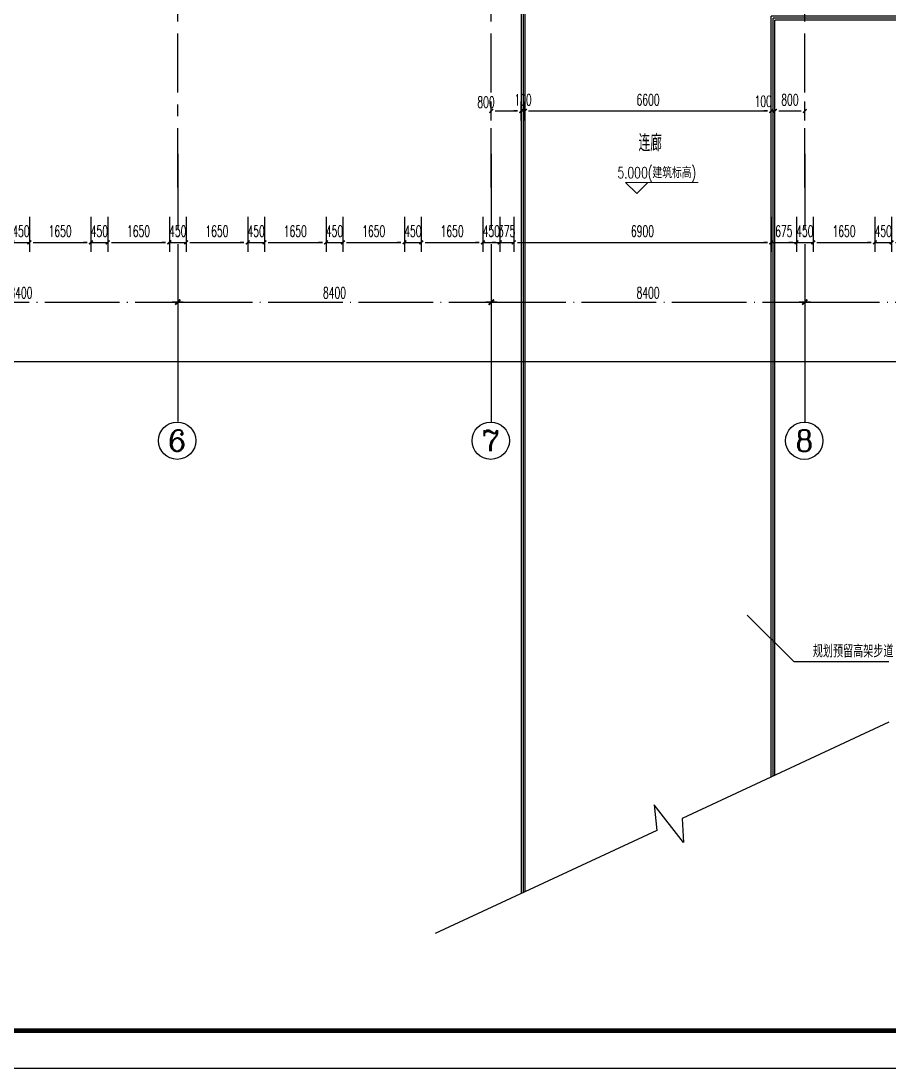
# Model space of a CAD drawing. Extents: x 824790 to 973415, y 4290613 to 4374713.
# Drawn here: x 864510 to 887766, y 4290613 to 4318671 of the extents above; entities that cross this region are included whole.
import ezdxf
from ezdxf.enums import TextEntityAlignment as Align

# ---------------------------------------------------------------- set-up
doc = ezdxf.new("R2010")
doc.units = 0
doc.header["$LTSCALE"] = 1000
doc.header["$MEASUREMENT"] = 0
for name, pattern in [('ACAD_ISO08W100', [36, 24, -3, 6, -3]), ('CENTER', [50.8, 31.75, -6.35, 6.35, -6.35]), ('DASHED', [0.75, 0.5, -0.25]), ('DOTE', [2.42, 2, -0.2, 0.02, -0.2])]:
    doc.linetypes.add(name, pattern=pattern)
doc.layers.get('0').update_dxf_attribs({"color": 255, "linetype": 'CONTINUOUS'})
for name, color, linetype in [('A-AXIS', 3, 'CONTINUOUS'), ('A-AXIS-TEXT', 7, 'CONTINUOUS'), ('A-DIM', 201, 'CONTINUOUS'), ('A-DOTE', 8, 'ACAD_ISO08W100'), ('A-LINE', 254, 'CONTINUOUS'), ('A-NOTE', 150, 'CONTINUOUS'), ('A-TEXT-CN', 31, 'CONTINUOUS'), ('A_DIM_EX1', 171, 'CONTINUOUS'), ('AXIS_TEXT', 7, 'CONTINUOUS'), ('DOTE', 17, 'DOTE'), ('fa-1', 163, 'CONTINUOUS'), ('PUB_TEXT', 7, 'CONTINUOUS'), ('交通流线', 40, 'DASHED'), ('图框', 7, 'CONTINUOUS')]:
    doc.layers.add(name, color=color, linetype=linetype)
doc.layers.add('A_LEVEL', color=135, linetype='CONTINUOUS', lineweight=0)
doc.styles.add('_TCH_DIM', font='SIMPLEX', dxfattribs={"bigfont": 'GBCBIG'})
doc.styles.add('COMPLEX', font='COMPLEX')
doc.styles.add('DIM_FONT', font='SIMPLEX.shx', dxfattribs={"width": 0.6, "bigfont": 'GBCBIG.shx'})
doc.styles.add('MEN', font='tjromans.shx', dxfattribs={"width": 0.7, "bigfont": 'tjhztxt.shx'})
doc.styles.add('PRC-S', font='TJROMANS.shx', dxfattribs={"width": 0.7, "bigfont": 'hztxt.shx'})
doc.dimstyles.new('DIM100', dxfattribs={"dimscale": 100, "dimtxt": 3, "dimasz": 0.01, "dimexe": 1, "dimexo": 1, "dimgap": 1, "dimtad": 1, "dimdec": 0, "dimzin": 0, "dimdsep": 46, "dimtxsty": 'DIM_FONT', "dimblk1": 'h-_DIMX', "dimblk2": 'h-_DIMX', "dimsah": 1, "dimcen": 0.01, "dimclrd": 256, "dimclre": 256, "dimclrt": 7, "dimadec": 3, "dimazin": 0, "dimtfac": 1, "dimtdec": 0, "dimtix": 1, "dimtmove": 2, "dimatfit": 3, "dimldrblk": 'h-_DIMX', "dimfxl": 0, "dimtolj": 1, "dimtzin": 5, "dimarcsym": 0})
doc.dimstyles.new('DIMN', dxfattribs={"dimtxt": 300, "dimasz": 100, "dimexe": 250, "dimexo": 300, "dimgap": 150, "dimtad": 1, "dimdec": 0, "dimzin": 0, "dimdsep": 46, "dimtxsty": 'DIM_FONT', "dimblk": 'h-_ArchTick', "dimcen": 0.09, "dimclrt": 7, "dimazin": 2, "dimtfac": 1, "dimtdec": 0, "dimtix": 1, "dimtmove": 2, "dimatfit": 3, "dimfxl": 0, "dimtolj": 1, "dimtzin": 0, "dimarcsym": 0})

# ---------------------------------------------------------------- blocks, each defined once
blk = doc.blocks.new('h-_DIMX')
blk.add_line((-150, 0), (150, 0))
at = {"const_width": 50}
blk.add_lwpolyline([(-70, -70), (70, 70)], dxfattribs=at)
blk = doc.blocks.new('*D74')
at = {"layer": 'A-AXIS', "lineweight": -2, "transparency": 16777216}
for p, q in [((-2600529, -1783515), (-2600529, -1788988)), ((-2487529, -1783515), (-2487529, -1788988)), ((-2487530, -1788888), (-2600528, -1788888))]:
    blk.add_line(p, q, dxfattribs=at)
at = {"layer": 'A-AXIS', "lineweight": -2, "transparency": 16777216, "rotation": 180}
blk.add_blockref('h-_DIMX', (-2600529, -1788888), dxfattribs=at)
at = {"layer": 'A-AXIS', "lineweight": -2, "transparency": 16777216}
blk.add_blockref('h-_DIMX', (-2487529, -1788888), dxfattribs=at)
at = {"layer": 'A-AXIS', "color": 7, "transparency": 16777216, "insert": (-2544029, -1788638), "char_height": 300, "attachment_point": 5, "style": 'DIM_FONT'}
blk.add_mtext('\\A1;113000', dxfattribs=at)
blk = doc.blocks.new('h-_AXISO')
blk.add_circle((0, 0), 0.5)
at = {"layer": 'A-AXIS-TEXT', "style": 'COMPLEX', "width": 1.041667}
blk.add_attdef('A', text='', height=0.56, dxfattribs=at).set_placement((-0.25, -0.28), (0.25, -0.28), align=Align.FIT)
blk = doc.blocks.new('h-轴号横')
at = {"layer": 'DOTE', "linetype": 'ACAD_ISO08W100'}
for p, q in [((-2571761, -1921498), (-2571761, -1925248)), ((-2563361, -1921498), (-2563361, -1925249)), ((-2554961, -1921498), (-2554961, -1925251))]:
    blk.add_line(p, q, dxfattribs=at)
at = {"layer": 'A-AXIS'}
ref = blk.add_blockref('h-_AXISO', (-2571776, -1925758), dxfattribs=dict(at, xscale=1000, yscale=1000, zscale=1000, rotation=180))
ref.add_attrib('A', '6', dxfattribs={"layer": 'AXIS_TEXT', "height": 560, "style": 'COMPLEX', "width": 1.339286}).set_placement((-2572026, -1926038), (-2571526, -1926038), align=Align.FIT)
ref = blk.add_blockref('h-_AXISO', (-2563376, -1925758), dxfattribs=dict(at, xscale=1000, yscale=1000, zscale=1000, rotation=180))
ref.add_attrib('A', '7', dxfattribs={"layer": 'AXIS_TEXT', "height": 560, "style": 'COMPLEX', "width": 1.339286}).set_placement((-2563626, -1926038), (-2563126, -1926038), align=Align.FIT)
ref = blk.add_blockref('h-_AXISO', (-2554976, -1925760), dxfattribs=dict(at, xscale=1000, yscale=1000, zscale=1000, rotation=180))
ref.add_attrib('A', '8', dxfattribs={"layer": 'AXIS_TEXT', "height": 560, "style": 'COMPLEX', "width": 1.339286}).set_placement((-2555226, -1926040), (-2554726, -1926040), align=Align.FIT)
blk = doc.blocks.new('h-1')
at = {"layer": '图框'}
blk.add_line((675.75, -441.7), (2162, -441.7), dxfattribs=at)
at = {"layer": '图框', "const_width": 1.2}
blk.add_lwpolyline([(2152, -431.7), (2152, 389.3), (700.75, 389.3), (700.75, -431.7)], close=True, dxfattribs=at)
blk = doc.blocks.new('h-srgr')
at = {"layer": 'A-LINE', "color": 1}
for p, q in [((576511, 4320795), (576511, 4295286)), ((602311, 4320295), (583311, 4320295)), ((602311, 4318695), (583311, 4318695))]:
    blk.add_line(p, q, dxfattribs=at)
at = {"layer": 'A-LINE', "color": 1, "extrusion": (0, 0, -1)}
for p, q in [((583311, 4320295), (583311, 4320795)), ((583311, 4298457), (583311, 4318695))]:
    blk.add_line(p, q, dxfattribs=at)
at = {"layer": 'A-LINE'}
blk.add_lwpolyline([(586359, 4299878), (580821, 4297296), (580857, 4296653), (580078, 4297663), (580148, 4296982), (574211, 4294214)], dxfattribs=at)
at = {"layer": 'fa-1'}
for p, q in [((576561, 4320795), (576561, 4295310)), ((576611, 4320795), (576611, 4295333)), ((602311, 4320195), (583211, 4320195)), ((602311, 4320245), (583261, 4320245)), ((602311, 4318795), (583211, 4318795)), ((602311, 4318745), (583261, 4318745))]:
    blk.add_line(p, q, dxfattribs=at)
at = {"layer": 'fa-1', "extrusion": (0, 0, -1)}
for p, q in [((583211, 4320195), (583211, 4320795)), ((583261, 4320245), (583261, 4320795)), ((583211, 4298410), (583211, 4318795)), ((583261, 4298434), (583261, 4318745))]:
    blk.add_line(p, q, dxfattribs=at)
blk = doc.blocks.new('h-_ArchTick')
at = {"color": 0, "linetype": 'ByBlock', "const_width": 0.4}
blk.add_lwpolyline([(-0.5, -0.5), (0.5, 0.5)], dxfattribs=at)
blk = doc.blocks.new('*D264')
at = {"layer": 'A-DIM', "color": 0, "lineweight": -2, "transparency": 16777216}
for p, q in [((877335, 4313426), (877335, 4312487)), ((877710, 4313426), (877710, 4312487)), ((877235, 4312737), (877135, 4312737)), ((877335, 4312737), (877710, 4312737)), ((877810, 4312737), (877910, 4312737))]:
    blk.add_line(p, q, dxfattribs=at)
at = {"layer": 'A-DIM', "color": 0, "lineweight": -2, "transparency": 16777216, "xscale": 100, "yscale": 100, "zscale": 100}
blk.add_blockref('h-_ArchTick', (877335, 4312737), dxfattribs=at)
at = {"layer": 'A-DIM', "color": 0, "lineweight": -2, "transparency": 16777216, "xscale": 100, "yscale": 100, "zscale": 100, "rotation": 180}
blk.add_blockref('h-_ArchTick', (877710, 4312737), dxfattribs=at)
at = {"layer": 'A-DIM', "color": 7, "transparency": 16777216, "insert": (877522, 4313037), "char_height": 300, "attachment_point": 5, "style": 'DIM_FONT'}
blk.add_mtext('\\A1;375', dxfattribs=at)
blk = doc.blocks.new('*D265')
at = {"layer": 'A-DIM', "color": 0, "lineweight": -2, "transparency": 16777216}
for p, q in [((876885, 4313426), (876885, 4312487)), ((877335, 4313426), (877335, 4312487)), ((876785, 4312737), (876685, 4312737)), ((876885, 4312737), (877335, 4312737)), ((877435, 4312737), (877535, 4312737))]:
    blk.add_line(p, q, dxfattribs=at)
at = {"layer": 'A-DIM', "color": 0, "lineweight": -2, "transparency": 16777216, "xscale": 100, "yscale": 100, "zscale": 100}
blk.add_blockref('h-_ArchTick', (876885, 4312737), dxfattribs=at)
at = {"layer": 'A-DIM', "color": 0, "lineweight": -2, "transparency": 16777216, "xscale": 100, "yscale": 100, "zscale": 100, "rotation": 180}
blk.add_blockref('h-_ArchTick', (877335, 4312737), dxfattribs=at)
at = {"layer": 'A-DIM', "color": 7, "transparency": 16777216, "insert": (877110, 4313037), "char_height": 300, "attachment_point": 5, "style": 'DIM_FONT'}
blk.add_mtext('\\A1;450', dxfattribs=at)
blk = doc.blocks.new('*D266')
at = {"layer": 'A-DIM', "color": 0, "lineweight": -2, "transparency": 16777216}
for p, q in [((875235, 4313426), (875235, 4312487)), ((876885, 4313426), (876885, 4312487)), ((875335, 4312737), (876785, 4312737))]:
    blk.add_line(p, q, dxfattribs=at)
at = {"layer": 'A-DIM', "color": 0, "lineweight": -2, "transparency": 16777216, "xscale": 100, "yscale": 100, "zscale": 100, "rotation": 180}
blk.add_blockref('h-_ArchTick', (875235, 4312737), dxfattribs=at)
at = {"layer": 'A-DIM', "color": 0, "lineweight": -2, "transparency": 16777216, "xscale": 100, "yscale": 100, "zscale": 100}
blk.add_blockref('h-_ArchTick', (876885, 4312737), dxfattribs=at)
at = {"layer": 'A-DIM', "color": 7, "transparency": 16777216, "insert": (876060, 4313037), "char_height": 300, "attachment_point": 5, "style": 'DIM_FONT'}
blk.add_mtext('\\A1;1650', dxfattribs=at)
blk = doc.blocks.new('*D267')
at = {"layer": 'A-DIM', "color": 0, "lineweight": -2, "transparency": 16777216}
for p, q in [((874785, 4313426), (874785, 4312487)), ((875235, 4313426), (875235, 4312487)), ((874685, 4312737), (874585, 4312737)), ((874785, 4312737), (875235, 4312737)), ((875335, 4312737), (875435, 4312737))]:
    blk.add_line(p, q, dxfattribs=at)
at = {"layer": 'A-DIM', "color": 0, "lineweight": -2, "transparency": 16777216, "xscale": 100, "yscale": 100, "zscale": 100}
blk.add_blockref('h-_ArchTick', (874785, 4312737), dxfattribs=at)
at = {"layer": 'A-DIM', "color": 0, "lineweight": -2, "transparency": 16777216, "xscale": 100, "yscale": 100, "zscale": 100, "rotation": 180}
blk.add_blockref('h-_ArchTick', (875235, 4312737), dxfattribs=at)
at = {"layer": 'A-DIM', "color": 7, "transparency": 16777216, "insert": (875010, 4313037), "char_height": 300, "attachment_point": 5, "style": 'DIM_FONT'}
blk.add_mtext('\\A1;450', dxfattribs=at)
blk = doc.blocks.new('*D268')
at = {"layer": 'A-DIM', "color": 0, "lineweight": -2, "transparency": 16777216}
for p, q in [((873135, 4313426), (873135, 4312487)), ((874785, 4313426), (874785, 4312487)), ((873235, 4312737), (874685, 4312737))]:
    blk.add_line(p, q, dxfattribs=at)
at = {"layer": 'A-DIM', "color": 0, "lineweight": -2, "transparency": 16777216, "xscale": 100, "yscale": 100, "zscale": 100, "rotation": 180}
blk.add_blockref('h-_ArchTick', (873135, 4312737), dxfattribs=at)
at = {"layer": 'A-DIM', "color": 0, "lineweight": -2, "transparency": 16777216, "xscale": 100, "yscale": 100, "zscale": 100}
blk.add_blockref('h-_ArchTick', (874785, 4312737), dxfattribs=at)
at = {"layer": 'A-DIM', "color": 7, "transparency": 16777216, "insert": (873960, 4313037), "char_height": 300, "attachment_point": 5, "style": 'DIM_FONT'}
blk.add_mtext('\\A1;1650', dxfattribs=at)
blk = doc.blocks.new('*D269')
at = {"layer": 'A-DIM', "color": 0, "lineweight": -2, "transparency": 16777216}
for p, q in [((872685, 4313426), (872685, 4312487)), ((873135, 4313426), (873135, 4312487)), ((872585, 4312737), (872485, 4312737)), ((872685, 4312737), (873135, 4312737)), ((873235, 4312737), (873335, 4312737))]:
    blk.add_line(p, q, dxfattribs=at)
at = {"layer": 'A-DIM', "color": 0, "lineweight": -2, "transparency": 16777216, "xscale": 100, "yscale": 100, "zscale": 100}
blk.add_blockref('h-_ArchTick', (872685, 4312737), dxfattribs=at)
at = {"layer": 'A-DIM', "color": 0, "lineweight": -2, "transparency": 16777216, "xscale": 100, "yscale": 100, "zscale": 100, "rotation": 180}
blk.add_blockref('h-_ArchTick', (873135, 4312737), dxfattribs=at)
at = {"layer": 'A-DIM', "color": 7, "transparency": 16777216, "insert": (872910, 4313037), "char_height": 300, "attachment_point": 5, "style": 'DIM_FONT'}
blk.add_mtext('\\A1;450', dxfattribs=at)
blk = doc.blocks.new('*D270')
at = {"layer": 'A-DIM', "color": 0, "lineweight": -2, "transparency": 16777216}
for p, q in [((871035, 4313426), (871035, 4312487)), ((872685, 4313426), (872685, 4312487)), ((871135, 4312737), (872585, 4312737))]:
    blk.add_line(p, q, dxfattribs=at)
at = {"layer": 'A-DIM', "color": 0, "lineweight": -2, "transparency": 16777216, "xscale": 100, "yscale": 100, "zscale": 100, "rotation": 180}
blk.add_blockref('h-_ArchTick', (871035, 4312737), dxfattribs=at)
at = {"layer": 'A-DIM', "color": 0, "lineweight": -2, "transparency": 16777216, "xscale": 100, "yscale": 100, "zscale": 100}
blk.add_blockref('h-_ArchTick', (872685, 4312737), dxfattribs=at)
at = {"layer": 'A-DIM', "color": 7, "transparency": 16777216, "insert": (871860, 4313037), "char_height": 300, "attachment_point": 5, "style": 'DIM_FONT'}
blk.add_mtext('\\A1;1650', dxfattribs=at)
blk = doc.blocks.new('*D271')
at = {"layer": 'A-DIM', "color": 0, "lineweight": -2, "transparency": 16777216}
for p, q in [((870585, 4313426), (870585, 4312487)), ((871035, 4313426), (871035, 4312487)), ((870485, 4312737), (870385, 4312737)), ((870585, 4312737), (871035, 4312737)), ((871135, 4312737), (871235, 4312737))]:
    blk.add_line(p, q, dxfattribs=at)
at = {"layer": 'A-DIM', "color": 0, "lineweight": -2, "transparency": 16777216, "xscale": 100, "yscale": 100, "zscale": 100}
blk.add_blockref('h-_ArchTick', (870585, 4312737), dxfattribs=at)
at = {"layer": 'A-DIM', "color": 0, "lineweight": -2, "transparency": 16777216, "xscale": 100, "yscale": 100, "zscale": 100, "rotation": 180}
blk.add_blockref('h-_ArchTick', (871035, 4312737), dxfattribs=at)
at = {"layer": 'A-DIM', "color": 7, "transparency": 16777216, "insert": (870810, 4313037), "char_height": 300, "attachment_point": 5, "style": 'DIM_FONT'}
blk.add_mtext('\\A1;450', dxfattribs=at)
blk = doc.blocks.new('*D272')
at = {"layer": 'A-DIM', "color": 0, "lineweight": -2, "transparency": 16777216}
for p, q in [((868935, 4313426), (868935, 4312487)), ((870585, 4313426), (870585, 4312487)), ((869035, 4312737), (870485, 4312737))]:
    blk.add_line(p, q, dxfattribs=at)
at = {"layer": 'A-DIM', "color": 0, "lineweight": -2, "transparency": 16777216, "xscale": 100, "yscale": 100, "zscale": 100, "rotation": 180}
blk.add_blockref('h-_ArchTick', (868935, 4312737), dxfattribs=at)
at = {"layer": 'A-DIM', "color": 0, "lineweight": -2, "transparency": 16777216, "xscale": 100, "yscale": 100, "zscale": 100}
blk.add_blockref('h-_ArchTick', (870585, 4312737), dxfattribs=at)
at = {"layer": 'A-DIM', "color": 7, "transparency": 16777216, "insert": (869760, 4313037), "char_height": 300, "attachment_point": 5, "style": 'DIM_FONT'}
blk.add_mtext('\\A1;1650', dxfattribs=at)
blk = doc.blocks.new('*D273')
at = {"layer": 'A-DIM', "color": 0, "lineweight": -2, "transparency": 16777216}
for p, q in [((868485, 4313426), (868485, 4312487)), ((868935, 4313426), (868935, 4312487)), ((868385, 4312737), (868285, 4312737)), ((868485, 4312737), (868935, 4312737)), ((869035, 4312737), (869135, 4312737))]:
    blk.add_line(p, q, dxfattribs=at)
at = {"layer": 'A-DIM', "color": 0, "lineweight": -2, "transparency": 16777216, "xscale": 100, "yscale": 100, "zscale": 100}
blk.add_blockref('h-_ArchTick', (868485, 4312737), dxfattribs=at)
at = {"layer": 'A-DIM', "color": 0, "lineweight": -2, "transparency": 16777216, "xscale": 100, "yscale": 100, "zscale": 100, "rotation": 180}
blk.add_blockref('h-_ArchTick', (868935, 4312737), dxfattribs=at)
at = {"layer": 'A-DIM', "color": 7, "transparency": 16777216, "insert": (868710, 4313037), "char_height": 300, "attachment_point": 5, "style": 'DIM_FONT'}
blk.add_mtext('\\A1;450', dxfattribs=at)
blk = doc.blocks.new('*D274')
at = {"layer": 'A-DIM', "color": 0, "lineweight": -2, "transparency": 16777216}
for p, q in [((866835, 4313426), (866835, 4312487)), ((868485, 4313426), (868485, 4312487)), ((866935, 4312737), (868385, 4312737))]:
    blk.add_line(p, q, dxfattribs=at)
at = {"layer": 'A-DIM', "color": 0, "lineweight": -2, "transparency": 16777216, "xscale": 100, "yscale": 100, "zscale": 100, "rotation": 180}
blk.add_blockref('h-_ArchTick', (866835, 4312737), dxfattribs=at)
at = {"layer": 'A-DIM', "color": 0, "lineweight": -2, "transparency": 16777216, "xscale": 100, "yscale": 100, "zscale": 100}
blk.add_blockref('h-_ArchTick', (868485, 4312737), dxfattribs=at)
at = {"layer": 'A-DIM', "color": 7, "transparency": 16777216, "insert": (867660, 4313037), "char_height": 300, "attachment_point": 5, "style": 'DIM_FONT'}
blk.add_mtext('\\A1;1650', dxfattribs=at)
blk = doc.blocks.new('*D275')
at = {"layer": 'A-DIM', "color": 0, "lineweight": -2, "transparency": 16777216}
for p, q in [((866385, 4313426), (866385, 4312487)), ((866835, 4313426), (866835, 4312487)), ((866285, 4312737), (866185, 4312737)), ((866385, 4312737), (866835, 4312737)), ((866935, 4312737), (867035, 4312737))]:
    blk.add_line(p, q, dxfattribs=at)
at = {"layer": 'A-DIM', "color": 0, "lineweight": -2, "transparency": 16777216, "xscale": 100, "yscale": 100, "zscale": 100}
blk.add_blockref('h-_ArchTick', (866385, 4312737), dxfattribs=at)
at = {"layer": 'A-DIM', "color": 0, "lineweight": -2, "transparency": 16777216, "xscale": 100, "yscale": 100, "zscale": 100, "rotation": 180}
blk.add_blockref('h-_ArchTick', (866835, 4312737), dxfattribs=at)
at = {"layer": 'A-DIM', "color": 7, "transparency": 16777216, "insert": (866610, 4313037), "char_height": 300, "attachment_point": 5, "style": 'DIM_FONT'}
blk.add_mtext('\\A1;450', dxfattribs=at)
blk = doc.blocks.new('*D276')
at = {"layer": 'A-DIM', "color": 0, "lineweight": -2, "transparency": 16777216}
for p, q in [((864735, 4313426), (864735, 4312487)), ((866385, 4313426), (866385, 4312487)), ((864835, 4312737), (866285, 4312737))]:
    blk.add_line(p, q, dxfattribs=at)
at = {"layer": 'A-DIM', "color": 0, "lineweight": -2, "transparency": 16777216, "xscale": 100, "yscale": 100, "zscale": 100, "rotation": 180}
blk.add_blockref('h-_ArchTick', (864735, 4312737), dxfattribs=at)
at = {"layer": 'A-DIM', "color": 0, "lineweight": -2, "transparency": 16777216, "xscale": 100, "yscale": 100, "zscale": 100}
blk.add_blockref('h-_ArchTick', (866385, 4312737), dxfattribs=at)
at = {"layer": 'A-DIM', "color": 7, "transparency": 16777216, "insert": (865560, 4313037), "char_height": 300, "attachment_point": 5, "style": 'DIM_FONT'}
blk.add_mtext('\\A1;1650', dxfattribs=at)
blk = doc.blocks.new('*D277')
at = {"layer": 'A-DIM', "color": 0, "lineweight": -2, "transparency": 16777216}
for p, q in [((864285, 4313426), (864285, 4312487)), ((864735, 4313426), (864735, 4312487)), ((864185, 4312737), (864085, 4312737)), ((864285, 4312737), (864735, 4312737)), ((864835, 4312737), (864935, 4312737))]:
    blk.add_line(p, q, dxfattribs=at)
at = {"layer": 'A-DIM', "color": 0, "lineweight": -2, "transparency": 16777216, "xscale": 100, "yscale": 100, "zscale": 100}
blk.add_blockref('h-_ArchTick', (864285, 4312737), dxfattribs=at)
at = {"layer": 'A-DIM', "color": 0, "lineweight": -2, "transparency": 16777216, "xscale": 100, "yscale": 100, "zscale": 100, "rotation": 180}
blk.add_blockref('h-_ArchTick', (864735, 4312737), dxfattribs=at)
at = {"layer": 'A-DIM', "color": 7, "transparency": 16777216, "insert": (864510, 4313037), "char_height": 300, "attachment_point": 5, "style": 'DIM_FONT'}
blk.add_mtext('\\A1;450', dxfattribs=at)
blk = doc.blocks.new('*D503')
at = {"layer": 'A-DIM', "color": 0, "lineweight": -2, "transparency": 16777216}
for p, q in [((887385, 4313426), (887385, 4312487)), ((887835, 4313426), (887835, 4312487)), ((887285, 4312737), (887185, 4312737)), ((887385, 4312737), (887835, 4312737)), ((887935, 4312737), (888035, 4312737))]:
    blk.add_line(p, q, dxfattribs=at)
at = {"layer": 'A-DIM', "color": 0, "lineweight": -2, "transparency": 16777216, "xscale": 100, "yscale": 100, "zscale": 100}
blk.add_blockref('h-_ArchTick', (887385, 4312737), dxfattribs=at)
at = {"layer": 'A-DIM', "color": 0, "lineweight": -2, "transparency": 16777216, "xscale": 100, "yscale": 100, "zscale": 100, "rotation": 180}
blk.add_blockref('h-_ArchTick', (887835, 4312737), dxfattribs=at)
at = {"layer": 'A-DIM', "color": 7, "transparency": 16777216, "insert": (887610, 4313037), "char_height": 300, "attachment_point": 5, "style": 'DIM_FONT'}
blk.add_mtext('\\A1;450', dxfattribs=at)
blk = doc.blocks.new('*D504')
at = {"layer": 'A-DIM', "color": 0, "lineweight": -2, "transparency": 16777216}
for p, q in [((885735, 4313426), (885735, 4312487)), ((887385, 4313426), (887385, 4312487)), ((885835, 4312737), (887285, 4312737))]:
    blk.add_line(p, q, dxfattribs=at)
at = {"layer": 'A-DIM', "color": 0, "lineweight": -2, "transparency": 16777216, "xscale": 100, "yscale": 100, "zscale": 100, "rotation": 180}
blk.add_blockref('h-_ArchTick', (885735, 4312737), dxfattribs=at)
at = {"layer": 'A-DIM', "color": 0, "lineweight": -2, "transparency": 16777216, "xscale": 100, "yscale": 100, "zscale": 100}
blk.add_blockref('h-_ArchTick', (887385, 4312737), dxfattribs=at)
at = {"layer": 'A-DIM', "color": 7, "transparency": 16777216, "insert": (886560, 4313037), "char_height": 300, "attachment_point": 5, "style": 'DIM_FONT'}
blk.add_mtext('\\A1;1650', dxfattribs=at)
blk = doc.blocks.new('*D505')
at = {"layer": 'A-DIM', "color": 0, "lineweight": -2, "transparency": 16777216}
for p, q in [((885285, 4313426), (885285, 4312487)), ((885735, 4313426), (885735, 4312487)), ((885185, 4312737), (885085, 4312737)), ((885285, 4312737), (885735, 4312737)), ((885835, 4312737), (885935, 4312737))]:
    blk.add_line(p, q, dxfattribs=at)
at = {"layer": 'A-DIM', "color": 0, "lineweight": -2, "transparency": 16777216, "xscale": 100, "yscale": 100, "zscale": 100}
blk.add_blockref('h-_ArchTick', (885285, 4312737), dxfattribs=at)
at = {"layer": 'A-DIM', "color": 0, "lineweight": -2, "transparency": 16777216, "xscale": 100, "yscale": 100, "zscale": 100, "rotation": 180}
blk.add_blockref('h-_ArchTick', (885735, 4312737), dxfattribs=at)
at = {"layer": 'A-DIM', "color": 7, "transparency": 16777216, "insert": (885510, 4313037), "char_height": 300, "attachment_point": 5, "style": 'DIM_FONT'}
blk.add_mtext('\\A1;450', dxfattribs=at)
blk = doc.blocks.new('*D506')
at = {"layer": 'A-DIM', "color": 0, "lineweight": -2, "transparency": 16777216}
for p, q in [((884610, 4313426), (884610, 4312487)), ((885285, 4313426), (885285, 4312487)), ((884510, 4312737), (884410, 4312737)), ((884610, 4312737), (885285, 4312737)), ((885385, 4312737), (885485, 4312737))]:
    blk.add_line(p, q, dxfattribs=at)
at = {"layer": 'A-DIM', "color": 0, "lineweight": -2, "transparency": 16777216, "xscale": 100, "yscale": 100, "zscale": 100}
blk.add_blockref('h-_ArchTick', (884610, 4312737), dxfattribs=at)
at = {"layer": 'A-DIM', "color": 0, "lineweight": -2, "transparency": 16777216, "xscale": 100, "yscale": 100, "zscale": 100, "rotation": 180}
blk.add_blockref('h-_ArchTick', (885285, 4312737), dxfattribs=at)
at = {"layer": 'A-DIM', "color": 7, "transparency": 16777216, "insert": (884947, 4313037), "char_height": 300, "attachment_point": 5, "style": 'DIM_FONT'}
blk.add_mtext('\\A1;675', dxfattribs=at)
blk = doc.blocks.new('*D507')
at = {"layer": 'A-DIM', "color": 0, "lineweight": -2, "transparency": 16777216}
for p, q in [((877710, 4313426), (877710, 4312487)), ((884610, 4313426), (884610, 4312487)), ((877810, 4312737), (884510, 4312737))]:
    blk.add_line(p, q, dxfattribs=at)
at = {"layer": 'A-DIM', "color": 0, "lineweight": -2, "transparency": 16777216, "xscale": 100, "yscale": 100, "zscale": 100, "rotation": 180}
blk.add_blockref('h-_ArchTick', (877710, 4312737), dxfattribs=at)
at = {"layer": 'A-DIM', "color": 0, "lineweight": -2, "transparency": 16777216, "xscale": 100, "yscale": 100, "zscale": 100}
blk.add_blockref('h-_ArchTick', (884610, 4312737), dxfattribs=at)
at = {"layer": 'A-DIM', "color": 7, "transparency": 16777216, "insert": (881160, 4313037), "char_height": 300, "attachment_point": 5, "style": 'DIM_FONT'}
blk.add_mtext('\\A1;6900', dxfattribs=at)
blk = doc.blocks.new('*D659')
at = {"layer": 'A-DIM', "color": 0, "lineweight": -2, "transparency": 16777216}
for p, q in [((877110, 4316002), (877110, 4316509)), ((877910, 4316002), (877910, 4316509)), ((877210, 4316259), (877810, 4316259))]:
    blk.add_line(p, q, dxfattribs=at)
at = {"layer": 'A-DIM', "color": 0, "lineweight": -2, "transparency": 16777216, "xscale": 100, "yscale": 100, "zscale": 100, "rotation": 180}
blk.add_blockref('h-_ArchTick', (877110, 4316259), dxfattribs=at)
at = {"layer": 'A-DIM', "color": 0, "lineweight": -2, "transparency": 16777216, "xscale": 100, "yscale": 100, "zscale": 100}
blk.add_blockref('h-_ArchTick', (877910, 4316259), dxfattribs=at)
at = {"layer": 'A-DIM', "color": 7, "transparency": 16777216, "insert": (876968, 4316496), "char_height": 300, "attachment_point": 5, "style": 'DIM_FONT'}
blk.add_mtext('\\A1;800', dxfattribs=at)
blk = doc.blocks.new('*D660')
at = {"layer": 'A-DIM', "color": 0, "lineweight": -2, "transparency": 16777216}
for p, q in [((877910, 4316002), (877910, 4316509)), ((878010, 4316002), (878010, 4316509)), ((877810, 4316259), (877710, 4316259)), ((877910, 4316259), (878010, 4316259)), ((878110, 4316259), (878210, 4316259))]:
    blk.add_line(p, q, dxfattribs=at)
at = {"layer": 'A-DIM', "color": 0, "lineweight": -2, "transparency": 16777216, "xscale": 100, "yscale": 100, "zscale": 100}
blk.add_blockref('h-_ArchTick', (877910, 4316259), dxfattribs=at)
at = {"layer": 'A-DIM', "color": 0, "lineweight": -2, "transparency": 16777216, "xscale": 100, "yscale": 100, "zscale": 100, "rotation": 180}
blk.add_blockref('h-_ArchTick', (878010, 4316259), dxfattribs=at)
at = {"layer": 'A-DIM', "color": 7, "transparency": 16777216, "insert": (877960, 4316559), "char_height": 300, "attachment_point": 5, "style": 'DIM_FONT'}
blk.add_mtext('\\A1;100', dxfattribs=at)
blk = doc.blocks.new('*D661')
at = {"layer": 'A-DIM', "color": 0, "lineweight": -2, "transparency": 16777216}
for p, q in [((878010, 4316002), (878010, 4316509)), ((884610, 4316002), (884610, 4316509)), ((878110, 4316259), (884510, 4316259))]:
    blk.add_line(p, q, dxfattribs=at)
at = {"layer": 'A-DIM', "color": 0, "lineweight": -2, "transparency": 16777216, "xscale": 100, "yscale": 100, "zscale": 100, "rotation": 180}
blk.add_blockref('h-_ArchTick', (878010, 4316259), dxfattribs=at)
at = {"layer": 'A-DIM', "color": 0, "lineweight": -2, "transparency": 16777216, "xscale": 100, "yscale": 100, "zscale": 100}
blk.add_blockref('h-_ArchTick', (884610, 4316259), dxfattribs=at)
at = {"layer": 'A-DIM', "color": 7, "transparency": 16777216, "insert": (881310, 4316559), "char_height": 300, "attachment_point": 5, "style": 'DIM_FONT'}
blk.add_mtext('\\A1;6600', dxfattribs=at)
blk = doc.blocks.new('*D662')
at = {"layer": 'A-DIM', "color": 0, "lineweight": -2, "transparency": 16777216}
for p, q in [((884610, 4316002), (884610, 4316509)), ((884710, 4316002), (884710, 4316509)), ((884510, 4316259), (884410, 4316259)), ((884610, 4316259), (884710, 4316259)), ((884810, 4316259), (884910, 4316259))]:
    blk.add_line(p, q, dxfattribs=at)
at = {"layer": 'A-DIM', "color": 0, "lineweight": -2, "transparency": 16777216, "xscale": 100, "yscale": 100, "zscale": 100}
blk.add_blockref('h-_ArchTick', (884610, 4316259), dxfattribs=at)
at = {"layer": 'A-DIM', "color": 0, "lineweight": -2, "transparency": 16777216, "xscale": 100, "yscale": 100, "zscale": 100, "rotation": 180}
blk.add_blockref('h-_ArchTick', (884710, 4316259), dxfattribs=at)
at = {"layer": 'A-DIM', "color": 7, "transparency": 16777216, "insert": (884395, 4316515), "char_height": 300, "attachment_point": 5, "style": 'DIM_FONT'}
blk.add_mtext('\\A1;100', dxfattribs=at)
blk = doc.blocks.new('*D663')
at = {"layer": 'A-DIM', "color": 0, "lineweight": -2, "transparency": 16777216}
for p, q in [((884710, 4316002), (884710, 4316509)), ((885510, 4316002), (885510, 4316509)), ((884810, 4316259), (885410, 4316259))]:
    blk.add_line(p, q, dxfattribs=at)
at = {"layer": 'A-DIM', "color": 0, "lineweight": -2, "transparency": 16777216, "xscale": 100, "yscale": 100, "zscale": 100, "rotation": 180}
blk.add_blockref('h-_ArchTick', (884710, 4316259), dxfattribs=at)
at = {"layer": 'A-DIM', "color": 0, "lineweight": -2, "transparency": 16777216, "xscale": 100, "yscale": 100, "zscale": 100}
blk.add_blockref('h-_ArchTick', (885510, 4316259), dxfattribs=at)
at = {"layer": 'A-DIM', "color": 7, "transparency": 16777216, "insert": (885110, 4316559), "char_height": 300, "attachment_point": 5, "style": 'DIM_FONT'}
blk.add_mtext('\\A1;800', dxfattribs=at)
blk = doc.blocks.new('h-wrt')
at = {"layer": 'A-DOTE', "linetype": 'CENTER', "ltscale": 0.05}
for p, q in [((-2571928.9, -1784214.6), (-2571928.9, -1744636.2)), ((-2563528.9, -1784214.6), (-2563528.9, -1744636.2)), ((-2555128.9, -1784214.6), (-2555128.9, -1744636.2))]:
    blk.add_line(p, q, dxfattribs=at)
at = {"layer": 'A_DIM_EX1'}
blk.add_blockref('h-轴号横', (-168.1, 134757.2), dxfattribs=at)
at = {"layer": 'A-AXIS'}
for base, p1, p2 in [((-2571928.9, -1787287.5), (-2580328.9, -1783214.6), (-2571928.9, -1783214.6)), ((-2563528.9, -1787287.5), (-2571928.9, -1783214.6), (-2563528.9, -1783214.6)), ((-2555128.9, -1787287.5), (-2563528.9, -1783214.6), (-2555128.9, -1783214.6)), ((-2546728.9, -1787287.5), (-2555128.9, -1783214.6), (-2546728.9, -1783214.6))]:
    blk.add_linear_dim(base=base, p1=p1, p2=p2, dimstyle='DIM100', dxfattribs=at).render()
dim = blk.add_linear_dim(base=(-2600528.9, -1788887.5), p1=(-2487528.9, -1783414.6), p2=(-2600528.9, -1783414.6), dimstyle='DIM100', dxfattribs=at)
dim.commit()
dim.dimension.update_dxf_attribs({"geometry": '*D74', "text_midpoint": (-2544028.9, -1788637.5)})

msp = doc.modelspace()

# ---------------------------------------------------------------- linework, layer by layer
at = {"layer": 'A-NOTE'}
for p, q in [((883968.5, 4302748.4), (885211.2, 4301508.7)), ((885211.2, 4301508.7), (887760.4, 4301508.7))]:
    msp.add_line(p, q, dxfattribs=at)
at = {"layer": 'A_LEVEL'}
msp.add_lwpolyline([(881305.1, 4314344.2), (881005.1, 4314044.2), (880705.1, 4314344.2), (882655.5, 4314344.2)], dxfattribs=at)

# ---------------------------------------------------------------- block references
at = {"layer": 'DOTE'}
msp.add_blockref('h-wrt', (3440638.8, 6098424.3), dxfattribs=at)
at = {"layer": '交通流线'}
msp.add_blockref('h-srgr', (301399, 0), dxfattribs=at)
at = {"layer": '图框', "xscale": 100, "yscale": 100, "zscale": 100}
msp.add_blockref('h-1', (757214.8, 4334782.9), dxfattribs=at)

# ---------------------------------------------------------------- texts
at = {"layer": 'A-TEXT-CN', "style": 'PRC-S', "width": 0.7}
msp.add_text('连廊', height=450, dxfattribs=at).set_placement((881052.6, 4315176))
at = {"layer": 'A_LEVEL', "style": 'MEN', "width": 0.7}
msp.add_attdef('5.000(建筑标高)', text='1', height=300, dxfattribs=at).set_placement((882602.3, 4314456.5, -0.3), align=Align.RIGHT)
at = {"layer": 'PUB_TEXT', "style": '_TCH_DIM'}
msp.add_text('规划预留高架步道', height=337.59, dxfattribs=at).set_placement((885722.9, 4301613.7))

# ---------------------------------------------------------------- dimensions: what is measured, and where the dimension line sits
at = {"layer": 'A-DIM'}
for p1, p2, distance, picture, middle in [((877909.9, 4315702), (878009.9, 4315702), 556.6, '*D660', (877959.9, 4316558.6)), ((878009.9, 4315702), (884609.9, 4315702), 556.6, '*D661', (881309.9, 4316558.6)), ((884709.9, 4315702), (885509.9, 4315702), 556.6, '*D663', (885109.9, 4316558.6)), ((864284.9, 4313725.9), (864734.9, 4313725.9), -989.1, '*D277', (864509.9, 4313036.8)), ((864734.9, 4313725.9), (866384.9, 4313725.9), -989.1, '*D276', (865559.9, 4313036.8)), ((866384.9, 4313725.9), (866834.9, 4313725.9), -989.1, '*D275', (866609.9, 4313036.8)), ((866834.9, 4313725.9), (868484.9, 4313725.9), -989.1, '*D274', (867659.9, 4313036.8)), ((868484.9, 4313725.9), (868934.9, 4313725.9), -989.1, '*D273', (868709.9, 4313036.8)), ((868934.9, 4313725.9), (870584.9, 4313725.9), -989.1, '*D272', (869759.9, 4313036.8)), ((870584.9, 4313725.9), (871034.9, 4313725.9), -989.1, '*D271', (870809.9, 4313036.8)), ((871034.9, 4313725.9), (872684.9, 4313725.9), -989.1, '*D270', (871859.9, 4313036.8)), ((872684.9, 4313725.9), (873134.9, 4313725.9), -989.1, '*D269', (872909.9, 4313036.8)), ((873134.9, 4313725.9), (874784.9, 4313725.9), -989.1, '*D268', (873959.9, 4313036.8)), ((874784.9, 4313725.9), (875234.9, 4313725.9), -989.1, '*D267', (875009.9, 4313036.8)), ((875234.9, 4313725.9), (876884.9, 4313725.9), -989.1, '*D266', (876059.9, 4313036.8)), ((876884.9, 4313725.9), (877334.9, 4313725.9), -989.1, '*D265', (877109.9, 4313036.8)), ((877334.9, 4313725.9), (877709.9, 4313725.9), -989.1, '*D264', (877522.4, 4313036.8)), ((877709.9, 4313725.9), (884609.9, 4313725.9), -989.1, '*D507', (881159.9, 4313036.8)), ((884609.9, 4313725.9), (885284.9, 4313725.9), -989.1, '*D506', (884947.4, 4313036.8)), ((885284.9, 4313725.9), (885734.9, 4313725.9), -989.1, '*D505', (885509.9, 4313036.8)), ((885734.9, 4313725.9), (887384.9, 4313725.9), -989.1, '*D504', (886559.9, 4313036.8)), ((887384.9, 4313725.9), (887834.9, 4313725.9), -989.1, '*D503', (887609.9, 4313036.8))]:
    dim = msp.add_aligned_dim(p1=p1, p2=p2, distance=distance, dimstyle='DIMN', dxfattribs=at)
    dim.commit()
    dim.dimension.update_dxf_attribs({"geometry": picture, "text_midpoint": middle})
for base, p1, p2, picture, middle in [((877909.9, 4316258.6), (877109.9, 4315702), (877909.9, 4315702), '*D659', (876968.4, 4316496.2)), ((884709.9, 4316258.6), (884609.9, 4315702), (884709.9, 4315702), '*D662', (884394.6, 4316514.8))]:
    dim = msp.add_linear_dim(base=base, p1=p1, p2=p2, angle=0, dimstyle='DIMN', dxfattribs=at)
    dim.commit()
    dim.dimension.update_dxf_attribs({"geometry": picture, "text_midpoint": middle, "dimtype": 129})

doc.saveas('drawing.dxf')
